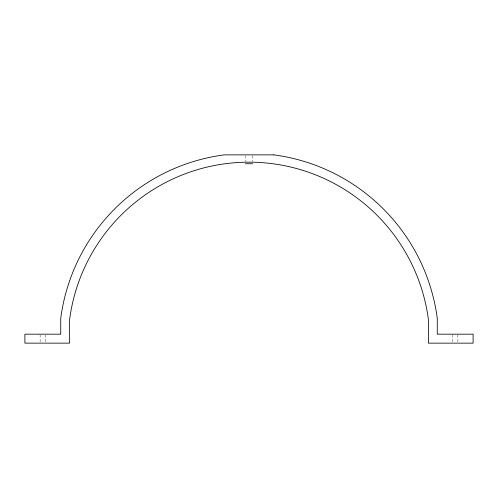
<?xml version="1.0" encoding="UTF-8"?>
<svg xmlns="http://www.w3.org/2000/svg" width="498" height="498" viewBox="0 0 498 498"><rect width="100%" height="100%" fill="white"/><g stroke="black" fill="none" stroke-linecap="round" stroke-linejoin="round"><path stroke-width="0.37" stroke-dasharray="2.49 1.87" d="M457.874 334.924L457.874 343.134M452.495 334.924L452.495 343.134M252.586 155.606L252.586 161.526M245.414 155.606L245.414 161.526M45.505 334.924L45.505 343.134M40.126 334.924L40.126 343.134"/><path stroke-width="0.75" d="M245.414 163.742L252.586 163.742M273.788 154.866L224.212 154.866A189.894 189.894 0 0 0 60.731 318.346L60.731 334.177L24.9 334.177L24.9 343.134L69.608 343.134L69.608 319.517A180.936 180.936 0 0 1 428.392 319.517L428.392 343.134L473.1 343.134L473.1 334.177L437.269 334.177L437.269 318.346A189.894 189.894 0 0 0 273.788 154.866"/></g></svg>
